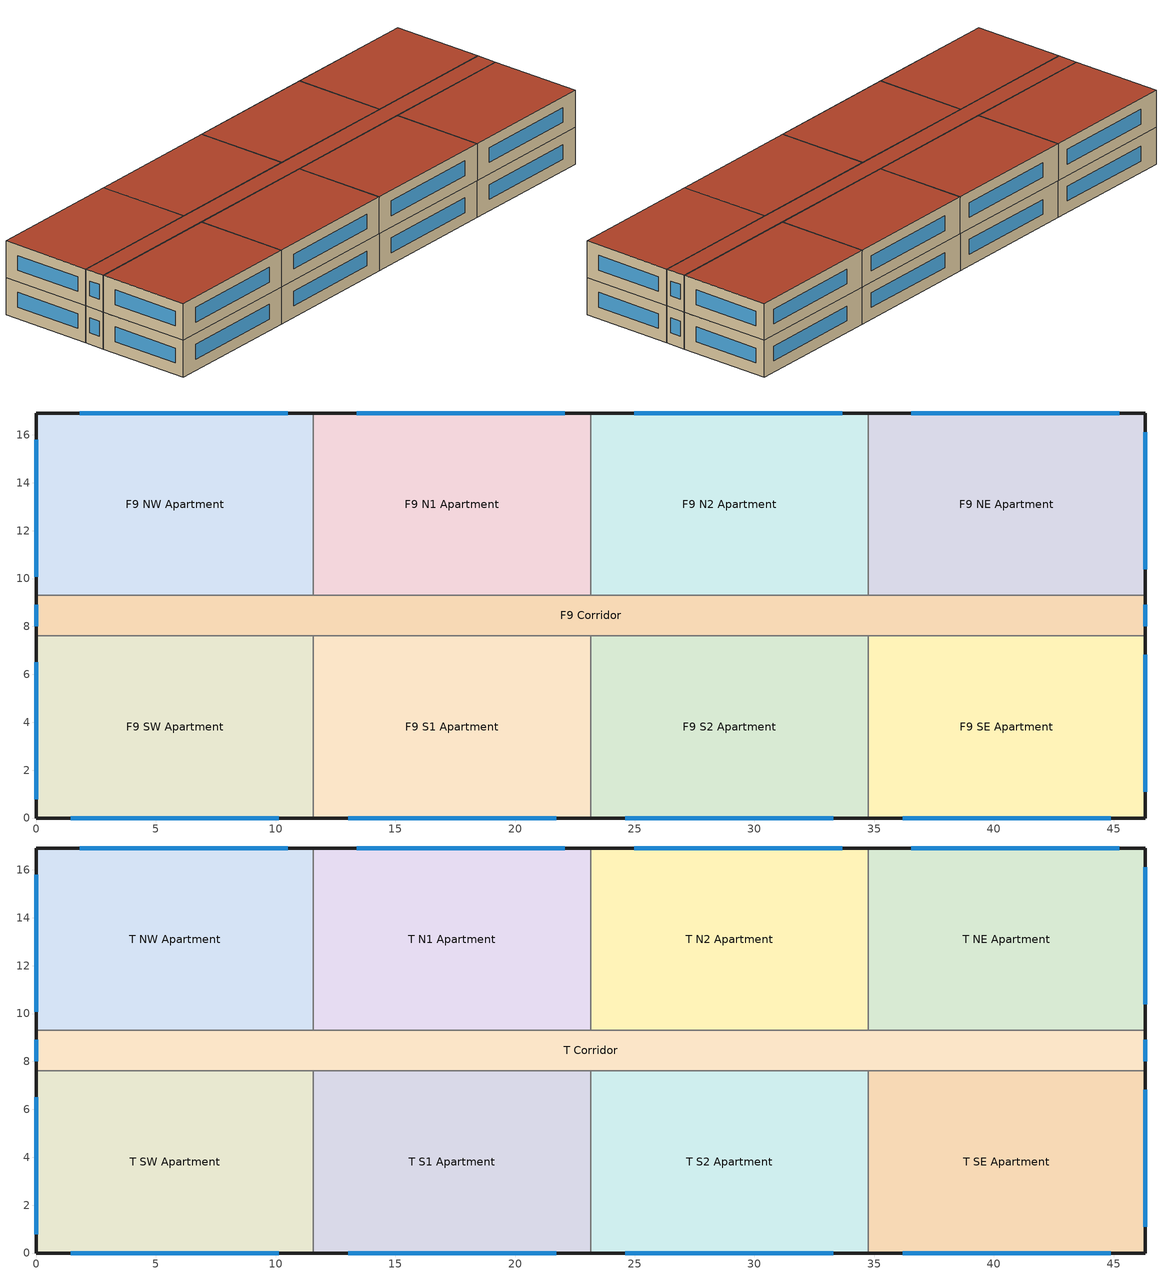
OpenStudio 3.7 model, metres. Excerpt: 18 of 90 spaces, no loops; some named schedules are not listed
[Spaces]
F9 SE Apartment
 floor to F8 SE Apartment: 46.33,7.62 46.33,0 34.75,0 34.75,7.62 z24.38
 wall outside: 34.75,0 46.33,0 46.33,7.62 z24.38:27.43
 wall to F9 S2 Apartment: 34.75,7.62 34.75,0 z24.38:27.43
 wall to F9 Corridor: 46.33,7.62 34.75,7.62 z24.38:27.43
 window: 36.19,0 44.88,0 / 46.33,1.1 46.33,6.81 z25.34:26.56
F9 N2 Apartment
 floor to F8 N2 Apartment: 34.75,16.92 34.75,9.3 23.16,9.3 23.16,16.92 z24.38
 wall outside: 34.75,16.92 23.16,16.92 z24.38:27.43
 wall to F9 NE Apartment: 34.75,9.3 34.75,16.92 z24.38:27.43
 wall to F9 Corridor: 23.16,9.3 34.75,9.3 z24.38:27.43
 wall to F9 N1 Apartment: 23.16,16.92 23.16,9.3 z24.38:27.43
 window: 33.66,16.92 24.98,16.92 z25.34:26.56
F9 SW Apartment
 floor to F8 SW Apartment: 11.58,7.62 11.58,0 0,0 0,7.62 z24.38
 wall outside: 0,7.62 0,0 11.58,0 z24.38:27.43
 wall to F9 Corridor: 11.58,7.62 0,7.62 z24.38:27.43
 wall to F9 S1 Apartment: 11.58,0 11.58,7.62 z24.38:27.43
 window: 1.45,0 10.13,0 / 0,6.5 0,0.79 z25.34:26.56
F9 Corridor
 floor to F8 Corridor: 46.33,9.3 46.33,7.62 0,7.62 0,9.3 z24.38
 wall outside: 0,9.3 0,7.62 / 46.33,7.62 46.33,9.3 z24.38:27.43
 wall to F9 NE Apartment: 46.33,9.3 34.75,9.3 z24.38:27.43
 wall to F9 NW Apartment: 11.58,9.3 0,9.3 z24.38:27.43
 wall to F9 S1 Apartment: 11.58,7.62 23.16,7.62 z24.38:27.43
 wall to F9 N1 Apartment: 23.16,9.3 11.58,9.3 z24.38:27.43
 wall to F9 S2 Apartment: 23.16,7.62 34.75,7.62 z24.38:27.43
 window: 0,8.91 0,8 / 46.33,8 46.33,8.91 z25.34:26.56
F9 NE Apartment
 floor to F8 NE Apartment: 46.33,16.92 46.33,9.3 34.75,9.3 34.75,16.92 z24.38
 wall outside: 46.33,9.3 46.33,16.92 34.75,16.92 z24.38:27.43
 window: 46.33,10.4 46.33,16.11 / 45.25,16.92 36.56,16.92 z25.34:26.56
F9 S1 Apartment
 floor to F8 S1 Apartment: 23.16,7.62 23.16,0 11.58,0 11.58,7.62 z24.38
 wall outside: 11.58,0 23.16,0 z24.38:27.43
 wall to F9 S2 Apartment: 23.16,0 23.16,7.62 z24.38:27.43
 window: 13.03,0 21.72,0 z25.34:26.56
F9 S2 Apartment
 floor to F8 S2 Apartment: 34.75,7.62 34.75,0 23.16,0 23.16,7.62 z24.38
 wall outside: 23.16,0 34.75,0 z24.38:27.43
 window: 24.61,0 33.3,0 z25.34:26.56
F9 NW Apartment
 floor to F8 NW Apartment: 11.58,16.92 11.58,9.3 0,9.3 0,16.92 z24.38
 wall outside: 11.58,16.92 0,16.92 0,9.3 z24.38:27.43
 wall to F9 N1 Apartment: 11.58,9.3 11.58,16.92 z24.38:27.43
 window: 0,15.8 0,10.08 / 10.5,16.92 1.81,16.92 z25.34:26.56
F9 N1 Apartment
 floor to F8 N1 Apartment: 23.16,16.92 23.16,9.3 11.58,9.3 11.58,16.92 z24.38
 wall outside: 23.16,16.92 11.58,16.92 z24.38:27.43
 window: 22.08,16.92 13.4,16.92 z25.34:26.56
T N1 Apartment
 floor to F9 N1 Apartment: 23.16,16.92 23.16,9.3 11.58,9.3 11.58,16.92 z27.43
 wall outside: 23.16,16.92 11.58,16.92 z27.43:30.48
 wall to T NW Apartment: 11.58,16.92 11.58,9.3 z27.43:30.48
 wall to T Corridor: 11.58,9.3 23.16,9.3 z27.43:30.48
 wall to T N2 Apartment: 23.16,9.3 23.16,16.92 z27.43:30.48
 window: 22.08,16.92 13.4,16.92 z28.38:29.6
 roof outside: 23.16,9.3 23.16,16.92 11.58,16.92 11.58,9.3 z30.48
T N2 Apartment
 floor to F9 N2 Apartment: 34.75,16.92 34.75,9.3 23.16,9.3 23.16,16.92 z27.43
 wall outside: 34.75,16.92 23.16,16.92 z27.43:30.48
 wall to T NE Apartment: 34.75,9.3 34.75,16.92 z27.43:30.48
 wall to T Corridor: 23.16,9.3 34.75,9.3 z27.43:30.48
 window: 33.66,16.92 24.98,16.92 z28.38:29.6
 roof outside: 34.75,9.3 34.75,16.92 23.16,16.92 23.16,9.3 z30.48
T S2 Apartment
 floor to F9 S2 Apartment: 34.75,7.62 34.75,0 23.16,0 23.16,7.62 z27.43
 wall outside: 23.16,0 34.75,0 z27.43:30.48
 wall to T Corridor: 34.75,7.62 23.16,7.62 z27.43:30.48
 wall to T S1 Apartment: 23.16,7.62 23.16,0 z27.43:30.48
 wall to T SE Apartment: 34.75,0 34.75,7.62 z27.43:30.48
 window: 24.61,0 33.3,0 z28.38:29.6
 roof outside: 34.75,0 34.75,7.62 23.16,7.62 23.16,0 z30.48
T SW Apartment
 floor to F9 SW Apartment: 11.58,7.62 11.58,0 0,0 0,7.62 z27.43
 wall outside: 0,7.62 0,0 11.58,0 z27.43:30.48
 wall to T Corridor: 11.58,7.62 0,7.62 z27.43:30.48
 wall to T S1 Apartment: 11.58,0 11.58,7.62 z27.43:30.48
 window: 1.45,0 10.13,0 / 0,6.5 0,0.79 z28.38:29.6
 roof outside: 11.58,0 11.58,7.62 0,7.62 0,0 z30.48
T SE Apartment
 floor to F9 SE Apartment: 46.33,7.62 46.33,0 34.75,0 34.75,7.62 z27.43
 wall outside: 34.75,0 46.33,0 46.33,7.62 z27.43:30.48
 wall to T Corridor: 46.33,7.62 34.75,7.62 z27.43:30.48
 window: 36.19,0 44.88,0 / 46.33,1.1 46.33,6.81 z28.38:29.6
 roof outside: 46.33,0 46.33,7.62 34.75,7.62 34.75,0 z30.48
T S1 Apartment
 floor to F9 S1 Apartment: 23.16,7.62 23.16,0 11.58,0 11.58,7.62 z27.43
 wall outside: 11.58,0 23.16,0 z27.43:30.48
 wall to T Corridor: 23.16,7.62 11.58,7.62 z27.43:30.48
 window: 13.03,0 21.72,0 z28.38:29.6
 roof outside: 23.16,0 23.16,7.62 11.58,7.62 11.58,0 z30.48
T Corridor
 floor to F9 Corridor: 46.33,9.3 46.33,7.62 0,7.62 0,9.3 z27.43
 wall outside: 0,9.3 0,7.62 / 46.33,7.62 46.33,9.3 z27.43:30.48
 wall to T NE Apartment: 46.33,9.3 34.75,9.3 z27.43:30.48
 wall to T NW Apartment: 11.58,9.3 0,9.3 z27.43:30.48
 window: 46.33,8 46.33,8.91 / 0,8.91 0,8 z28.38:29.6
 roof outside: 46.33,7.62 46.33,9.3 0,9.3 0,7.62 z30.48
T NE Apartment
 floor to F9 NE Apartment: 46.33,16.92 46.33,9.3 34.75,9.3 34.75,16.92 z27.43
 wall outside: 46.33,9.3 46.33,16.92 34.75,16.92 z27.43:30.48
 window: 46.33,10.4 46.33,16.11 / 45.25,16.92 36.56,16.92 z28.38:29.6
 roof outside: 46.33,9.3 46.33,16.92 34.75,16.92 34.75,9.3 z30.48
T NW Apartment
 floor to F9 NW Apartment: 11.58,16.92 11.58,9.3 0,9.3 0,16.92 z27.43
 wall outside: 11.58,16.92 0,16.92 0,9.3 z27.43:30.48
 window: 0,15.8 0,10.08 / 10.5,16.92 1.81,16.92 z28.38:29.6
 roof outside: 11.58,9.3 11.58,16.92 0,16.92 0,9.3 z30.48
[Site]
Calgary Intl AP_AB_CAN: Latitude {deg}=51.11; Longitude {deg}=-114.02; Time Zone {hr}=-7; Elevation {m}=1084.1; Terrain=City
[Building]
HighriseApartment: North Axis {deg}=0; Default Construction Set=BTAP-Mass at hdd = 5000.0; Standards Number of Stories=10; Standards Number of Above Ground Stories=10; Standards Template=BTAP1980TO2010; Standards Building Type=HighriseApartment
[Site:WaterMainsTemperature]
Calculation Method=Correlation; Annual Average Outdoor Air Temperature {C}=4.69167; Maximum Difference In Monthly Average Outdoor Air Temperatures {deltaC}=24.6
[Site:GroundTemperature:BuildingSurface]
19.527, 19.502, 19.536, 19.598, 20.002, 21.64, 22.225, 22.375, 21.449, 20.121, 19.802, 19.633
[ClimateZones]
Climate Zone Institution Name 1=ASHRAE; Climate Zone Document Name 1=ANSI/ASHRAE Standard 169; Climate Zone Document Year 1=2006; Climate Zone Value 1=7
[SizingPeriod:DesignDay] Barometric Pressure {Pa}=88961; Rain Indicator=No; Snow Indicator=No; Day of Month=21; Daylight Saving Time Indicator=No; Humidity Condition Type=Wetbulb; Dry-Bulb Temperature Range Modifier Type=DefaultMultipliers
Name | Maximum Dry-Bulb Temperature {C} | Daily Dry-Bulb Temperature Range {deltaC} | Wind Speed {m/s} | Wind Direction {deg} | Month | Day Type | Wetbulb or DewPoint at Maximum Dry-Bulb {C} | Solar Model Indicator | ASHRAE Clear Sky Optical Depth for Beam Irradiance | ASHRAE Clear Sky Optical Depth for Diffuse Irradiance | Sky Clearness
Calgary Intl AP Ann Clg .4% Condns DB=>MWB | 28.8 | 12.3 | 4.5 | 160 | 7 | SummerDesignDay | 16 | ASHRAETau | 0.34 | 2.419
Calgary Intl AP Ann Clg .4% Condns WB=>MDB | 25.5 | 12.3 | 4.5 | 160 | 7 | SummerDesignDay | 17.8 | ASHRAETau | 0.34 | 2.419
Calgary Intl AP Ann Htg 99.6% Condns DB | -27.7 | 0 | 2.7 | 200 | 1 | WinterDesignDay | -27.7 | ASHRAEClearSky |  |  | 0
[Site:GroundTemperature:Shallow]
-1.6, -5.4, -6.4, -5.5, -0.4, 5.3, 10.8, 14.7, 15.8, 14, 9.5, 4
[Site:GroundTemperature:Deep]
4, 1.3, -0.4, -0.9, 0.1, 2.3, 5.2, 8, 9.9, 10.3, 9.2, 7
[Site:GroundTemperature:FCfactorMethod]
January Ground Temperature {C}=5.5; February Ground Temperature {C}=-2; March Ground Temperature {C}=-7.6; April Ground Temperature {C}=-6.3; May Ground Temperature {C}=-6.6; June Ground Temperature {C}=-0.3; July Ground Temperature {C}=4.9; August Ground Temperature {C}=10.2; September Ground Temperature {C}=13.8; October Ground Temperature {C}=17; November Ground Temperature {C}=16.6; December Ground Temperature {C}=11.1
[Material:NoMass] Roughness=Smooth; Thermal Absorptance=0.9; Solar Absorptance=0.7
Name | Thermal Resistance {m2-K/W} | Visible Absorptance
Typical Carpet Pad; Typical Carpet Pad 1 | 0.21648 | 0.8
Typical Insulation 1 | 0.00118045 | 0.7
Typical Insulation 2 | 2.61923 | 0.7
Typical Insulation 3 | 4.40527 | 0.7
Typical Carpet Pad 2; Typical Carpet Pad 4 | 1.40895 | 0.8
Typical Carpet Pad 3 | 2.28697 | 0.8
Typical Insulation 4 | 0.338965 | 0.7
Typical Insulation 5 | 0.338983 | 0.7
[Material]
Name | Roughness | Thickness {m} | Conductivity {W/m-K} | Density {kg/m3} | Specific Heat {J/kg-K} | Thermal Absorptance | Solar Absorptance | Visible Absorptance
G05 25mm wood | MediumSmooth | 0.0254 | 0.15 | 608 | 1630 | 0.9 | 0.5 | 0.5
100mm Normalweight concrete floor 1 | MediumSmooth | 0.1016 | 2.31 | 2322 | 832
G01 13mm gypsum board 1 | Smooth | 0.0127 | 0.16 | 800 | 1090 | 0.9 | 0.7 | 0.5
4 in. Normalweight Concrete Floor 1 | MediumRough | 0.1016 | 2.31 | 2322 | 832 | 0.9 | 0.7 | 0.7
1IN Stucco 1 | Smooth | 0.0253 | 0.6918 | 1858 | 837 | 0.9 | 0.7 | 0.92
8IN CONCRETE HW RefBldg 1 | Rough | 0.2032 | 1.311 | 2240 | 836.8 | 0.9 | 0.7 | 0.7
1/2IN Gypsum 1 | Smooth | 0.0127 | 0.16 | 784.9 | 830 | 0.9 | 0.4 | 0.4
Metal Roof Surface 1; F08 Metal surface 1 | Smooth | 0.0008 | 45.28 | 7824 | 500 | 0.9 | 0.7 | 0.7
6 in. Normalweight Concrete Floor 1; 6 in. Normalweight Concrete Floor 2; 6 in. Normalweight Concrete Floor 3 | MediumRough | 0.1524 | 2.31 | 2322 | 832 | 0.9 | 0.7 | 0.7
[Construction]
BTAP-Int-Partition; BTAP-Int-Door: G05 25mm wood
BTAP-Int-Floor: 100mm Normalweight concrete floor 1, Typical Carpet Pad
BTAP-Int-Wall: G01 13mm gypsum board 1, G01 13mm gypsum board 1
BTAP-Int-Ceiling: Typical Carpet Pad, 100mm Normalweight concrete floor 1
BTAP-Int-Window: SimpleGlazing
BTAP-Ext-Floor-Mass:U-3.822: Typical Insulation 1, 4 in. Normalweight Concrete Floor 1, Typical Carpet Pad 1
BTAP-Ext-Wall-Mass:U-0.346: 1IN Stucco 1, 8IN CONCRETE HW RefBldg 1, Typical Insulation 2, 1/2IN Gypsum 1
BTAP-Ext-Roof-Metal:U-0.227: Metal Roof Surface 1, Typical Insulation 3
BTAP-Grnd-Floor-Mass:U-0.678: 6 in. Normalweight Concrete Floor 1, Typical Carpet Pad 2
BTAP-Grnd-Wall-Mass:U-0.425: 6 in. Normalweight Concrete Floor 2, Typical Carpet Pad 3
BTAP-Grnd-Roof-Mass:U-0.678: 6 in. Normalweight Concrete Floor 3, Typical Carpet Pad 4
BTAP-Ext-FixedWindow:U=0.295 SHGC=0.490; BTAP-Ext-GlassDoors:U=0.295 SHGC=0.490; BTAP-Ext-Skylights:U=0.295 SHGC=0.490; BTAP-Ext-DaylightDomes:U=0.295 SHGC=0.490; BTAP-Ext-DaylightDiffuser:U=0.295 SHGC=0.490: SimpleGlazing:U=0.295 SHGC=0.490
BTAP-Ext-Door:U-2.95: F08 Metal surface 1, Typical Insulation 4
BTAP-Ext-OverHeadDoor:U-2.95: Typical Insulation 5
[DefaultConstructionSet]
BTAP-Mass at hdd = 5000.0: Default Exterior Surface Constructions=BTAP-Mass at hdd = 5000.0; Default Interior Surface Constructions=Default Surface Constructions 2; Default Ground Contact Surface Constructions=BTAP-Mass at hdd = 5000.0 1; Default Exterior SubSurface Constructions=BTAP-Mass at hdd = 5000.0; Default Interior SubSurface Constructions=Default Sub Surface Constructions 2; Interior Partition Construction=BTAP-Int-Partition
[DefaultSurfaceConstructions]
Name | Floor Construction | Wall Construction | Roof Ceiling Construction
Default Surface Constructions 2 | BTAP-Int-Floor | BTAP-Int-Wall | BTAP-Int-Ceiling
BTAP-Mass at hdd = 5000.0 | BTAP-Ext-Floor-Mass:U-3.822 | BTAP-Ext-Wall-Mass:U-0.346 | BTAP-Ext-Roof-Metal:U-0.227
BTAP-Mass at hdd = 5000.0 1 | BTAP-Grnd-Floor-Mass:U-0.678 | BTAP-Grnd-Wall-Mass:U-0.425 | BTAP-Grnd-Roof-Mass:U-0.678
[DefaultSubSurfaceConstructions]
Name | Fixed Window Construction | Operable Window Construction | Door Construction | Glass Door Construction | Overhead Door Construction | Skylight Construction | Tubular Daylight Dome Construction | Tubular Daylight Diffuser Construction
Default Sub Surface Constructions 2 | BTAP-Int-Window | BTAP-Int-Window | BTAP-Int-Door
BTAP-Mass at hdd = 5000.0 | BTAP-Ext-FixedWindow:U=0.295 SHGC=0.490 | BTAP-Ext-FixedWindow:U=0.295 SHGC=0.490 | BTAP-Ext-Door:U-2.95 | BTAP-Ext-GlassDoors:U=0.295 SHGC=0.490 | BTAP-Ext-OverHeadDoor:U-2.95 | BTAP-Ext-Skylights:U=0.295 SHGC=0.490 | BTAP-Ext-DaylightDomes:U=0.295 SHGC=0.490 | BTAP-Ext-DaylightDiffuser:U=0.295 SHGC=0.490
[WindowMaterial:SimpleGlazingSystem] Solar Heat Gain Coefficient=0.49; Visible Transmittance=0.21
Name | U-Factor {W/m2-K}
SimpleGlazing | 2.2
SimpleGlazing:U=0.295 SHGC=0.490 | 2.95
[Space] Part of Total Floor Area=Yes; Volume {m3}=Autocalculate
Name | Space Type | Building Story | Thermal Zone
F9 SE Apartment | Space Function Dwelling Unit(s) | Building Story 9 | DU_BT=Space Function_ST=Dwelling Unit(s)_FL=Building Story 9_SCHG 5
F9 S1 Apartment | Space Function Dwelling Unit(s) | Building Story 9 | DU_BT=Space Function_ST=Dwelling Unit(s)_FL=Building Story 9_SCHG 3
F9 NW Apartment | Space Function Dwelling Unit(s) | Building Story 9 | DU_BT=Space Function_ST=Dwelling Unit(s)_FL=Building Story 9_SCHG 6
T S2 Apartment | Space Function Dwelling Unit(s) | Building Story 10 | DU_BT=Space Function_ST=Dwelling Unit(s)_FL=Building Story 10_SCHG 3
T N1 Apartment | Space Function Dwelling Unit(s) | Building Story 10 | DU_BT=Space Function_ST=Dwelling Unit(s)_FL=Building Story 10_SCHG 6
F9 NE Apartment | Space Function Dwelling Unit(s) | Building Story 9 | DU_BT=Space Function_ST=Dwelling Unit(s)_FL=Building Story 9_SCHG 4
T N2 Apartment | Space Function Dwelling Unit(s) | Building Story 10 | DU_BT=Space Function_ST=Dwelling Unit(s)_FL=Building Story 10_SCHG 7
F9 N2 Apartment | Space Function Dwelling Unit(s) | Building Story 9 | DU_BT=Space Function_ST=Dwelling Unit(s)_FL=Building Story 9_SCHG 2
F9 S2 Apartment | Space Function Dwelling Unit(s) | Building Story 9 | DU_BT=Space Function_ST=Dwelling Unit(s)_FL=Building Story 9_SCHG 1
T SW Apartment | Space Function Dwelling Unit(s) | Building Story 10 | DU_BT=Space Function_ST=Dwelling Unit(s)_FL=Building Story 10_SCHG 5
T S1 Apartment | Space Function Dwelling Unit(s) | Building Story 10 | DU_BT=Space Function_ST=Dwelling Unit(s)_FL=Building Story 10_SCHG 2
F9 N1 Apartment | Space Function Dwelling Unit(s) | Building Story 9 | DU_BT=Space Function_ST=Dwelling Unit(s)_FL=Building Story 9_SCHG
T SE Apartment | Space Function Dwelling Unit(s) | Building Story 10 | DU_BT=Space Function_ST=Dwelling Unit(s)_FL=Building Story 10_SCHG
T NW Apartment | Space Function Dwelling Unit(s) | Building Story 10 | DU_BT=Space Function_ST=Dwelling Unit(s)_FL=Building Story 10_SCHG 4
F9 SW Apartment | Space Function Dwelling Unit(s) | Building Story 9 | DU_BT=Space Function_ST=Dwelling Unit(s)_FL=Building Story 9_SCHG 7
F9 Corridor | Space Function Corr. < 2.4m wide-sch-G | Building Story 9 | WILD_ST=Corr. < 2.4m wide-sch-G_FL=Building Story 9_SCH=G
T NE Apartment | Space Function Dwelling Unit(s) | Building Story 10 | DU_BT=Space Function_ST=Dwelling Unit(s)_FL=Building Story 10_SCHG 1
T Corridor | Space Function Corr. < 2.4m wide-sch-G | Building Story 10 | WILD_ST=Corr. < 2.4m wide-sch-G_FL=Building Story 10_SCH=G
[BuildingStory]
Name | Nominal Z Coordinate {m}
Building Story 9 | 24.3828
Building Story 10 | 27.4307
[ThermostatSetpoint:DualSetpoint] Heating Setpoint Temperature Schedule=NECB-G-Thermostat Setpoint-Heating; Cooling Setpoint Temperature Schedule=NECB-G-Thermostat Setpoint-Cooling
Space Function Dwelling Unit(s) Thermostat 165; Space Function Dwelling Unit(s) Thermostat 169; Space Function Dwelling Unit(s) Thermostat 170; Space Function Dwelling Unit(s) Thermostat 171; Space Function Dwelling Unit(s) Thermostat 177; Space Function Dwelling Unit(s) Thermostat 180; Space Function Dwelling Unit(s) Thermostat 181; Space Function Dwelling Unit(s) Thermostat 191; Space Function Dwelling Unit(s) Thermostat 205; Space Function Dwelling Unit(s) Thermostat 212; Space Function Dwelling Unit(s) Thermostat 217; Space Function Dwelling Unit(s) Thermostat 220; Space Function Dwelling Unit(s) Thermostat 221; Space Function Dwelling Unit(s) Thermostat 226; Space Function Dwelling Unit(s) Thermostat 229; Space Function Dwelling Unit(s) Thermostat 236; Space Function Corr. < 2.4m wide-sch-G Thermostat 21; Space Function Corr. < 2.4m wide-sch-G Thermostat 25
[SpaceInfiltration:DesignFlowRate] Schedule=Always On Discrete; Design Flow Rate Calculation Method=Flow/ExteriorArea; Flow per Exterior Surface Area {m3/s-m2}=0.001116; Constant Term Coefficient=0; Temperature Term Coefficient=0; Velocity Term Coefficient=0.224; Velocity Squared Term Coefficient=0
Name | Space or SpaceType
F9 Corridor Infiltration | F9 Corridor
F9 N1 Apartment Infiltration | F9 N1 Apartment
F9 N2 Apartment Infiltration | F9 N2 Apartment
F9 NE Apartment Infiltration | F9 NE Apartment
F9 NW Apartment Infiltration | F9 NW Apartment
F9 S1 Apartment Infiltration | F9 S1 Apartment
F9 S2 Apartment Infiltration | F9 S2 Apartment
F9 SE Apartment Infiltration | F9 SE Apartment
F9 SW Apartment Infiltration | F9 SW Apartment
T Corridor Infiltration | T Corridor
T N1 Apartment Infiltration | T N1 Apartment
T N2 Apartment Infiltration | T N2 Apartment
T NE Apartment Infiltration | T NE Apartment
T NW Apartment Infiltration | T NW Apartment
T S1 Apartment Infiltration | T S1 Apartment
T S2 Apartment Infiltration | T S2 Apartment
T SE Apartment Infiltration | T SE Apartment
T SW Apartment Infiltration | T SW Apartment
[ThermalZone] Use Ideal Air Loads=No
Name | Thermostat
DU_BT=Space Function_ST=Dwelling Unit(s)_FL=Building Story 10_SCHG | Space Function Dwelling Unit(s) Thermostat 165
DU_BT=Space Function_ST=Dwelling Unit(s)_FL=Building Story 9_SCHG | Space Function Dwelling Unit(s) Thermostat 169
DU_BT=Space Function_ST=Dwelling Unit(s)_FL=Building Story 10_SCHG 1 | Space Function Dwelling Unit(s) Thermostat 170
DU_BT=Space Function_ST=Dwelling Unit(s)_FL=Building Story 10_SCHG 2 | Space Function Dwelling Unit(s) Thermostat 171
DU_BT=Space Function_ST=Dwelling Unit(s)_FL=Building Story 9_SCHG 1 | Space Function Dwelling Unit(s) Thermostat 177
DU_BT=Space Function_ST=Dwelling Unit(s)_FL=Building Story 9_SCHG 2 | Space Function Dwelling Unit(s) Thermostat 180
DU_BT=Space Function_ST=Dwelling Unit(s)_FL=Building Story 9_SCHG 3 | Space Function Dwelling Unit(s) Thermostat 181
DU_BT=Space Function_ST=Dwelling Unit(s)_FL=Building Story 9_SCHG 4 | Space Function Dwelling Unit(s) Thermostat 191
DU_BT=Space Function_ST=Dwelling Unit(s)_FL=Building Story 9_SCHG 5 | Space Function Dwelling Unit(s) Thermostat 205
DU_BT=Space Function_ST=Dwelling Unit(s)_FL=Building Story 10_SCHG 3 | Space Function Dwelling Unit(s) Thermostat 212
DU_BT=Space Function_ST=Dwelling Unit(s)_FL=Building Story 10_SCHG 4 | Space Function Dwelling Unit(s) Thermostat 217
DU_BT=Space Function_ST=Dwelling Unit(s)_FL=Building Story 9_SCHG 6 | Space Function Dwelling Unit(s) Thermostat 220
DU_BT=Space Function_ST=Dwelling Unit(s)_FL=Building Story 10_SCHG 5 | Space Function Dwelling Unit(s) Thermostat 221
DU_BT=Space Function_ST=Dwelling Unit(s)_FL=Building Story 9_SCHG 7 | Space Function Dwelling Unit(s) Thermostat 226
DU_BT=Space Function_ST=Dwelling Unit(s)_FL=Building Story 10_SCHG 6 | Space Function Dwelling Unit(s) Thermostat 229
DU_BT=Space Function_ST=Dwelling Unit(s)_FL=Building Story 10_SCHG 7 | Space Function Dwelling Unit(s) Thermostat 236
WILD_ST=Corr. < 2.4m wide-sch-G_FL=Building Story 10_SCH=G | Space Function Corr. < 2.4m wide-sch-G Thermostat 21
WILD_ST=Corr. < 2.4m wide-sch-G_FL=Building Story 9_SCH=G | Space Function Corr. < 2.4m wide-sch-G Thermostat 25
[Foundation:Kiva]
Bldg Kiva Foundation: Wall Height Above Grade {m}=0; Wall Depth Below Slab {m}=0
[Foundation:Kiva:Settings]

